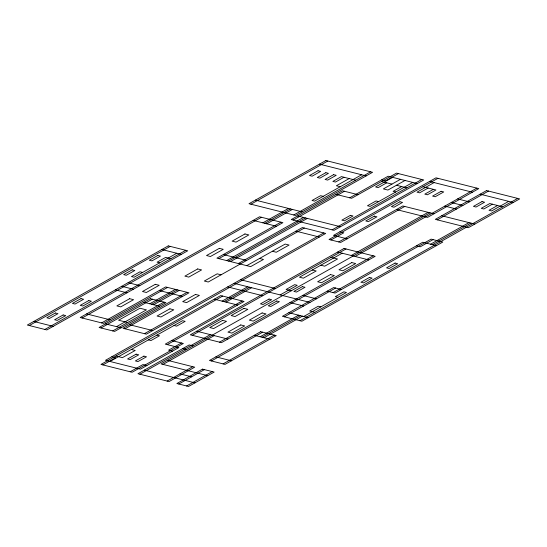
<?xml version="1.0" encoding="UTF-8"?>
<svg xmlns="http://www.w3.org/2000/svg" width="547" height="547" viewBox="0 0 547 547"><rect width="100%" height="100%" fill="white"/><g stroke="black" fill="none" stroke-linecap="round" stroke-linejoin="round"><path stroke-width="0.82" d="M29.299 325.533L170.199 246.389M250.95 204.202L327.81 161.03M176.77 253.254L134.07 277.233L131.478 276.584L140.018 271.784L142.61 272.44M44.861 329.451L185.768 250.307M82.159 318.005L261.493 217.275M262.875 222.827L288.495 208.441M344.001 177.262L335.461 182.055L332.87 181.406L341.403 176.606L355.68 180.202M264.816 223.32L290.436 208.927M266.765 223.812L292.385 209.419M349.191 178.568L336.378 185.761L340.275 186.746M361.622 174.753L314.655 201.132L312.057 200.482L320.597 195.682L323.195 196.339M101.619 322.901L165.666 286.929L189.016 292.802L124.969 328.781M280.953 222.171L216.906 258.143L250.635 266.635L263.449 259.442L259.551 258.464M293.766 214.978L370.62 171.806M167.614 287.414L103.568 323.393L80.211 317.513L259.551 216.783L282.902 222.663L218.855 258.635M101.051 327.968L152.292 299.188M293.199 220.044L344.432 191.265M149.775 303.763L175.396 289.377M226.636 260.598L303.496 217.426M151.724 304.255L177.344 289.862M228.584 261.083L305.438 217.918M153.673 304.747L179.286 290.354M230.526 261.575L307.387 218.403M116.538 326.655L146.425 309.869L139.943 308.234L118.59 320.227L127.67 322.511M112.73 330.908L163.963 302.129M349.704 197.802L388.138 176.216L417.327 183.566M187.074 292.317L123.027 328.289L146.377 334.169L325.711 233.439L302.361 227.559L238.314 263.538M398.435 173.597L385.621 180.79L381.731 179.813M392.678 177.358L375.598 186.951L378.189 187.607L386.729 182.807M304.303 228.051L208.236 282.013L204.339 281.035L217.152 273.835L221.043 274.82M246.745 265.657L285.172 244.071L289.062 245.049L276.256 252.249L272.365 251.264M400.459 179.32L383.379 188.913L387.919 190.055L404.999 180.462M401.648 186.561L393.108 191.361L395.707 192.011M412.787 182.418L370.087 206.404L367.488 205.747L376.028 200.954L378.627 201.604M144.429 333.677L323.762 232.947M332.118 229.843L421.785 179.478M222.67 296.064L100.976 364.418L132.114 372.254L183.348 343.475L171.676 340.535M102.925 364.904L115.732 357.711L111.841 356.733M109.974 361.471L182.561 320.699L185.16 321.356L176.619 326.149L174.021 325.499M437.921 178.329L329.034 239.483L340.713 242.424L404.759 206.451M222.103 301.13L247.723 286.744M330.983 239.976L343.789 232.783L339.899 231.798M434.106 182.575L417.026 192.175L419.624 192.824L428.164 188.031M224.044 301.623L249.664 287.23M225.993 302.108L251.613 287.722M338.764 241.931L402.818 205.959L433.949 213.795M433.354 189.337L424.814 194.13L427.405 194.787L435.945 189.987L422.975 186.718M242.13 300.966L165.269 344.131L178.89 347.564L140.463 369.15L105.434 360.329L220.721 295.571L244.071 301.452L167.218 344.624M192.27 335.297L345.984 248.96M130.165 371.762L142.972 364.569L146.869 365.546M181.406 342.983L168.592 350.183L172.49 351.16M342.176 253.213L299.476 277.192L303.366 278.177L316.18 270.977L312.282 269.999M280.153 294.908L297.233 285.315L294.635 284.659L286.102 289.459L291.284 290.765M139.895 374.216L210.349 334.641M351.256 255.497L428.11 212.325M430.058 212.817L161.057 363.912L207.757 375.666M162.999 364.398L214.239 335.619M355.147 256.475L476.84 188.127M219.511 342.155L373.225 255.818M437.279 219.846L488.512 191.06M167.143 381.074L192.756 366.681M284.372 316.809L335.612 288.03M211.409 360.958L262.642 332.179M333.096 292.604L422.763 242.239L436.39 245.671M492.382 204.195L483.842 208.988L481.244 208.339L489.784 203.539L502.761 206.807M260.133 336.754L298.559 315.168M433.06 239.62L420.253 246.813L416.363 245.835M178.814 384.008L204.434 369.622M262.075 337.246L300.508 315.66M497.572 205.501L489.032 210.294L491.623 210.951L508.703 201.358M264.023 337.731L302.45 316.145M430.551 244.201L468.977 222.615M303.749 316.474L346.449 292.495L343.851 291.838L335.318 296.638L337.909 297.288M432.492 244.687L470.926 223.101M223.08 363.892L274.32 335.113M299.941 320.727L517.701 198.411M186.602 385.97L212.215 371.577M429.566 181.433L472.382 192.209M480.163 194.171L513.243 202.499M319.462 164.141L366.162 175.895M457.627 198.917L469.299 201.857M381.539 181.501L391.919 184.113M396.459 185.255L406.838 187.867M451.22 202.513L462.892 205.453M444.814 206.11L456.492 209.05M358.059 194.691L342.49 190.773L291.25 219.552L334.06 230.328L423.727 179.963L396.486 173.105L351.653 198.287L336.084 194.37M441.737 215.757L474.817 224.085M396.411 209.556L427.549 217.391L478.782 188.612L435.973 177.837L333.492 235.395L347.119 238.827M255.408 200.113L302.115 211.867M297.657 215.956L340.466 226.732M253.145 220.379L276.495 226.26M295.954 231.155L319.304 237.036M337.636 252.071L368.767 259.907M331.038 257.357L337.526 258.984L324.713 266.184L320.822 265.199M223.313 254.546L246.663 260.427M341.451 289.5L333.663 287.537L282.423 316.316L301.889 321.212L442.79 242.068L431.118 239.135L335.044 293.096L327.263 291.134M161.85 249.5L181.31 254.396M170.828 258.704L165.638 257.398L157.098 262.191L159.69 262.847M240.502 279.715L275.531 288.536M302.771 295.394L316.398 298.819M234.095 283.312L309.992 302.416M320.829 306.881L318.238 306.231L309.698 311.024L314.887 312.33M227.696 286.908L262.724 295.729M289.965 302.587L303.585 306.012M288.83 312.72L308.289 317.616M214.315 299.175L237.672 305.048M128.128 282.683L139.8 285.623M159.259 290.525L182.616 296.399M121.721 286.286L133.4 289.219M115.314 289.883L126.993 292.823M143.943 302.293L159.505 306.217M254.293 335.284L269.862 339.202M196.729 331.215L227.86 339.051M86.617 313.916L109.968 319.79M129.427 324.692L152.784 330.573M156.941 335.092L159.539 335.742L150.999 340.542L148.401 339.885M105.509 323.879L121.078 327.797M193.077 345.923L189.187 344.945L137.947 373.724L169.085 381.56L194.705 367.174L167.464 360.316M182.78 348.542L186.677 349.519M215.867 356.87L231.436 360.788M33.757 321.445L53.216 326.347M131.328 349.478L135.218 350.463L122.405 357.656L115.923 356.022M179.949 373.874L191.628 376.815M144.353 370.128L194.951 382.859M168.257 245.897L27.35 325.041L46.81 329.944L187.717 250.799L168.257 245.897M325.862 160.538L249.008 203.71L295.708 215.463L372.569 172.298L325.862 160.538M55.377 312.993L46.837 317.793L49.428 318.45L57.968 313.65L55.377 312.993M80.997 298.607L72.457 303.4L75.048 304.057L83.588 299.257L80.997 298.607M132.23 269.828L123.69 274.621L126.289 275.278L134.829 270.478L132.23 269.828M157.851 255.435L149.31 260.235L151.909 260.885L160.449 256.092L157.851 255.435M318.053 170.732L309.513 175.525L312.111 176.182L320.651 171.382L318.053 170.732M63.158 314.956L54.618 319.756L57.216 320.405L65.756 315.612L63.158 314.956M88.778 300.563L80.238 305.363L82.836 306.019L91.37 301.219L88.778 300.563M325.841 172.688L317.301 177.488L319.892 178.137L328.432 173.344L325.841 172.688M333.622 174.65L325.082 179.443L327.68 180.1L336.22 175.3L333.622 174.65M129.666 298.703L116.86 305.896L120.75 306.881L133.564 299.681L129.666 298.703M155.286 284.31L142.48 291.51L146.37 292.488L159.184 285.295L155.286 284.31M219.34 248.338L206.527 255.531L210.417 256.516L223.231 249.316L219.34 248.338M244.953 233.952L232.147 241.145L236.037 242.123L248.851 234.93L244.953 233.952M197.693 268.939L184.879 276.132L188.777 277.11L201.583 269.917L197.693 268.939M150.343 298.696L99.103 327.475L114.672 331.4L165.912 302.614L150.343 298.696M169.885 308.829L157.078 316.022L160.968 317L173.775 309.807L169.885 308.829M195.505 294.436L182.698 301.629L186.589 302.614L199.395 295.414L195.505 294.436M350.408 215.34L341.875 220.14L344.466 220.797L353.006 215.997L350.408 215.34M374.333 216.154L365.793 220.954L368.384 221.603L376.924 216.81L374.333 216.154M399.953 201.768L391.413 206.561L394.004 207.217L402.544 202.417L399.953 201.768M136.135 354.162L127.595 358.962L130.193 359.611L138.733 354.818L136.135 354.162M143.923 356.124L135.382 360.924L137.974 361.574L146.514 356.781L143.923 356.124M441.135 191.293L432.595 196.093L435.193 196.742L443.733 191.949L441.135 191.293M344.036 248.468L190.322 334.812L221.46 342.648L375.174 256.311L344.036 248.468M222.615 320.364L209.809 327.557L213.699 328.535L226.506 321.342L222.615 320.364M243.969 308.371L231.155 315.564L235.046 316.549L247.859 309.349L243.969 308.371M269.021 299.052L260.481 303.845L263.073 304.501L271.613 299.701L269.021 299.052M276.803 301.007L268.262 305.807L270.861 306.457L279.394 301.664L276.803 301.007M302.423 286.621L293.883 291.414L296.474 292.071L305.014 287.271L302.423 286.621M240.783 324.939L227.969 332.132L231.86 333.109L244.673 325.916L240.783 324.939M262.129 312.946L249.316 320.139L253.213 321.116L266.02 313.923L262.129 312.946M330.45 274.573L317.636 281.767L321.527 282.744L334.34 275.551L330.45 274.573M351.796 262.581L338.99 269.774L342.88 270.751L355.687 263.558L351.796 262.581M486.57 190.575L435.33 219.354L468.41 227.682L519.65 198.903L486.57 190.575M482.003 201.583L473.463 206.376L476.054 207.033L484.594 202.233L482.003 201.583M260.7 331.687L209.46 360.466L225.029 364.384L276.269 335.605L260.7 331.687M202.486 369.129L176.872 383.522L188.544 386.462L214.164 372.069L202.486 369.129M369.471 277.445L360.931 282.245L363.529 282.902L372.069 278.102L369.471 277.445M395.091 263.059L386.551 267.852L389.149 268.509L397.69 263.709L395.091 263.059"/></g></svg>
